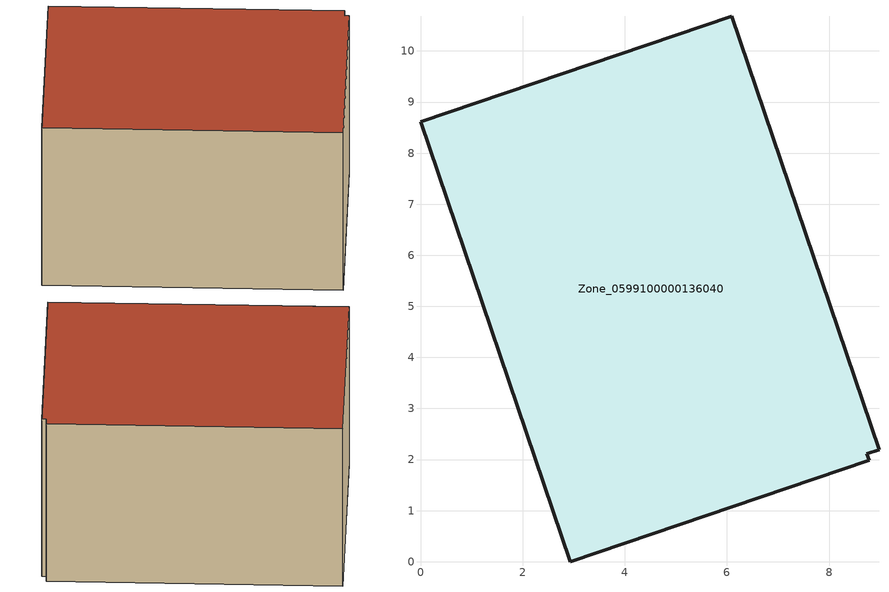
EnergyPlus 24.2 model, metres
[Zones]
Zone_0599100000136040
 floor ground (C_G): 8.98,2.19 8.74,2.11 8.78,1.99 2.93,0 0,8.61 6.09,10.68 z0
 wall outside (C_F): 8.98,2.19 6.09,10.68 0,8.61 2.93,0 8.78,1.99 8.74,2.11 8.98,2.19 z0:5.79
 roof outside (C_R): 8.74,2.11 8.98,2.19 6.09,10.68 0,8.61 2.93,0 8.78,1.99 z5.79
[BUILDING]
Pand.0599100000136040: North Axis=0; Terrain=City; Loads Convergence Tolerance Value=0.04; Temperature Convergence Tolerance Value=0.4; Solar Distribution=FullExterior; Maximum Number of Warmup Days=25; Minimum Number of Warmup Days=1
[Site:Location]
Rotterdam.The.Hague.AP_ZH_NLD Design_Conditions: Latitude=51.96; Longitude=4.45; Time Zone=1; Elevation=-4.5
[SITE:GROUNDTEMPERATURE:BUILDINGSURFACE]
18, 18, 18, 18, 18, 18, 18, 18, 18, 18, 18, 18
[MATERIAL] Thermal Absorptance=0.9; Solar Absorptance=0.7; Visible Absorptance=0.7
Name | Roughness | Thickness | Conductivity | Density | Specific Heat
G.TI.1946-1964 | MediumSmooth | 0.15 | 1 | 540 | 1210
F.TI.1946-1964 | Rough | 0.3 | 0.857143 | 1920 | 840
R.TI.1946-1964 | MediumRough | 0.2 | 0.277778 | 1500 | 1000
[CONSTRUCTION]
C_G: G.TI.1946-1964
C_F: F.TI.1946-1964
C_R: R.TI.1946-1964
[ZONE]
Zone_0599100000136040: Type=1; Multiplier=1; Ceiling Height=Autocalculate; Volume=Autocalculate; Floor Area=autocalculate; Part of Total Floor Area=Yes
[ZONEINFILTRATION:DESIGNFLOWRATE]
Infil_Zone_0599100000136040: Zone or ZoneList or Space or SpaceList=Zone_0599100000136040; Schedule=AlwaysOn; Design Flow Rate Calculation Method=Flow/Area; Flow Rate per Floor Area=0.003; Constant Term Coefficient=1; Temperature Term Coefficient=0; Velocity Term Coefficient=0; Velocity Squared Term Coefficient=0
[HVACTEMPLATE:ZONE:IDEALLOADSAIRSYSTEM]
Zone_0599100000136040: Maximum Heating Supply Air Temperature=50; Minimum Cooling Supply Air Temperature=13; Maximum Heating Supply Air Humidity Ratio=0.0156; Minimum Cooling Supply Air Humidity Ratio=0.0077; Heating Limit=NoLimit; Cooling Limit=NoLimit; Dehumidification Control Type=ConstantSensibleHeatRatio; Cooling Sensible Heat Ratio=0.7; Dehumidification Setpoint=60; Humidification Control Type=None; Humidification Setpoint=30; Outdoor Air Method=None; Outdoor Air Flow Rate per Person=0.00944; Outdoor Air Flow Rate per Zone Floor Area=0; Outdoor Air Flow Rate per Zone=0; Demand Controlled Ventilation Type=None; Outdoor Air Economizer Type=NoEconomizer; Heat Recovery Type=None; Sensible Heat Recovery Effectiveness=0.7; Latent Heat Recovery Effectiveness=0.65
[ZONECONTROL:THERMOSTAT]
ThermostatControl_Zone_0599100000136040: Zone or ZoneList=Zone_0599100000136040; Control Type Schedule=DualSetpointControlType; Control 1=Thermostat_Zone_0599100000136040; Temperature Difference Between Cutout And Setpoint=0
[THERMOSTATSETPOINT:DUALSETPOINT]
Thermostat_Zone_0599100000136040: Heating Setpoint Temperature Schedule=HeatingSetpoint_Zone_0599100000136040; Cooling Setpoint Temperature Schedule=CoolingSetpoint_Zone_0599100000136040
[SCHEDULE:COMPACT]
HeatingSetpoint_Zone_0599100000136040: Through: 12/31, For: AllDays, Until: 24:00, 21
CoolingSetpoint_Zone_0599100000136040: Through: 12/31, For: AllDays, Until: 24:00, 24
DualSetpointControlType: Through: 12/31, For: AllDays, Until: 24:00, 4
AlwaysOn: Through: 12/31, For: AllDays, Until: 24:00, 1
